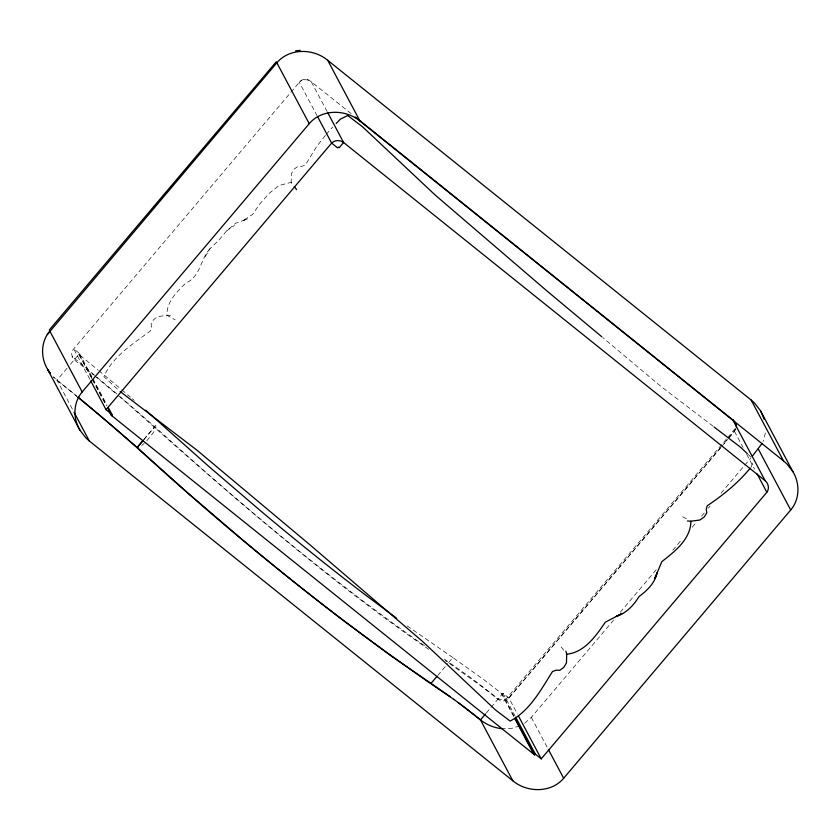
<?xml version="1.0" encoding="UTF-8"?>
<svg xmlns="http://www.w3.org/2000/svg" width="840" height="840" viewBox="0 0 840 840"><rect width="100%" height="100%" fill="white"/><g stroke="black" fill="none" stroke-linecap="round" stroke-linejoin="round"><path stroke-width="0.63" stroke-dasharray="4.2 3.15" d="M765.366 433.083L762.993 441.63M735.808 428.62L734.486 431.382L728.574 438.375M751.054 467.229L752.976 462.357M736.008 428.967L721.875 446.156M205.212 256.683L209.979 248.714L218.862 240.198L226.695 230.822L235.798 223.157L247.81 218.789L242.508 220.92L252.672 214.368L259.718 203.963L269.22 193.305L279.174 185.451L291.155 182.333L292.719 184.422M209.979 248.714C200.151 259.255 200.771 276.507 185.923 282.996C176.894 291.784 166.488 301.749 166.971 315.346L175.098 319.809M91.749 378.473L78.886 354.333L79.538 353.514L73.668 348.81L90.153 379.817M735.063 428.631L727.251 438.06M325.395 135.408L316.733 146.402L305.33 165.091L301.623 166.394L298.053 166.299L294.094 169.124L291.396 173.639L291.155 182.333L291.942 185.43M326.183 134.41L332.787 127.019M67.064 368.256L56.994 380.153L73.479 411.169M70.423 364.287L78.813 354.365L85.449 359.73A258.31 26.429 40.2 0 1 97.829 369.842M143.756 439.562L157.185 423.696M143.787 439.803L154.602 427.024L155.442 427.214C241.71 505.512 331.202 580.629 426.815 647.325M437.756 675.433L447.825 663.537M448.665 662.54L452.865 657.583L484.271 680.001A113.274 11.676 40.3 0 1 497.69 690.449L502.288 694.113L514.51 717.003M486.339 712.961L503.013 693.263L508.872 697.966L517.43 714.053M726.4 439.058L506.342 698.691L502.698 699.92L498.099 698.702L470.096 677.187L444.098 659.001M721.025 447.153L508.662 698.082C504.609 703.7 496.913 699.941 493.458 695.678A115.584 11.823 40.2 0 0 480.155 685.346L445.368 660.607M508.872 697.966L720.962 447.363M721.812 446.366L727.724 439.373M524.664 723.261L531.3 717.381L613.473 620.277M620.246 612.266L657.521 568.228M672.777 550.211L682.091 539.196M692.255 527.184L696.497 522.176M701.578 516.169L704.97 512.169M708.351 508.158L710.052 506.163M721.067 493.143L743.936 466.116M744.786 465.119L750.708 458.115M146.853 440.738L153.636 432.233L155.442 427.214L117.863 394.748M141.771 445.483L144.228 443.342M226.695 230.822L234.423 225.393M78.928 354.354L91.99 378.105M519.677 725.897L512.012 728.27L502.635 728.742M170.415 315.609L166.971 315.346L157.93 316.586L153.541 319.673L151.053 323.736L151.578 327.106L150.644 330.771C133.423 343.592 112.55 356.339 103.908 376.667L119.175 390.747M682.752 516.779L687.834 519.561M452.865 657.583L407.022 625.8M428.715 649.351C322.182 575.841 224.952 490.151 128.415 404.25A229.856 23.51 40.2 0 0 117.789 395.22M501.344 693.347L514.174 717.476M713.076 426.206L660.86 386.369L602.784 337.586M351.131 113.642L310.989 81.533C307.85 78.456 302.137 78.32 299.492 82.11L73.595 349.031C67.872 355.058 76.146 362.219 81.144 364.885A229.856 23.51 40.2 0 1 93.629 375.07M78.813 354.365L79.769 355.131M116.886 393.907L71.946 356.202L72.629 357.315M748.283 454.556L751.107 457.233M561.225 646.947L565.142 652.155M734.486 431.382L743.033 447.468M746.697 454.356L754.635 469.287M327.106 111.489L311.231 81.627C307.766 79.023 302.358 78.971 299.281 82.226L316.985 115.532M531.3 717.381L547.785 748.388M503.013 693.263L515.225 716.236M79.538 353.514L92.358 377.632M92.978 378.788L107.016 405.206M92.6 379.25L106.648 405.668M92.327 379.596L105.798 404.891M76.965 396.417A257.911 26.387 40.2 0 0 56.984 380.142L53.393 376.897A42.389 40.845 -28 0 0 56.889 380.058L63.683 385.529A229.834 23.51 40.2 0 1 77.133 396.501M98.784 370.629A258.31 26.429 40.2 0 1 120.813 388.994M121.769 389.792A258.31 26.429 40.2 0 1 125.601 393.036M127.523 394.663A258.31 26.429 40.2 0 1 130.389 397.1M132.3 398.727A258.31 26.429 40.2 0 1 134.211 400.365M94.595 375.858A229.856 23.51 40.2 0 1 116.823 394.401"/><path stroke-width="1.26" d="M736.481 427.266L735.956 423.707L732.942 420.063L355.226 116.928M750.236 468.143C738.077 483.031 723.082 495.117 707.207 505.806L706.272 509.471L706.797 512.841L704.308 516.905L699.92 519.992L690.879 521.231C690.784 539.207 674.772 551.513 661.836 561.645L654.822 578.403L657.195 572.628C654.938 582.918 647.325 590.478 639.103 596.484C633.654 605.283 626.377 613.242 616.255 616.476L622.094 613.462L605.325 622.178C595.928 635.891 584.672 652.375 566.706 654.245L566.454 662.938L563.755 667.453L559.808 670.288L556.227 670.183L552.521 671.486C541.013 689.703 529.809 710.871 510.132 721.067L495.558 710.01L422.646 641.519L310.422 545.223L196.991 450.209L120.194 391.524M47.218 334.656C40.666 345.072 41.338 358.88 47.555 369.285L79.926 430.164L85.764 437.776L89.355 441.031L512.831 780.78C527.163 792.803 551.166 793.139 563.672 778.25L790.702 509.975C799.764 499.464 800.037 483.42 792.971 471.776L760.599 410.907L754.761 403.294L751.159 400.04L327.695 60.291C313.362 48.258 289.349 47.932 276.854 62.811L47.218 334.656L49.823 331.086L82.183 391.965C73.133 402.486 72.849 418.53 79.926 430.164M761.964 443.583L752.409 456.11M515.833 717.381L535.374 754.142L541.244 758.846L766.857 492.261C769.587 488.765 768.464 483.452 765.167 480.721L343.592 142.506C340.127 139.902 334.719 139.85 331.643 143.094L106.04 409.679L111.909 414.393L111.29 415.233L112.14 416L534.66 754.908L515.109 718.126M534.618 754.919L535.374 754.142M49.276 329.994L276.308 61.719M82.183 391.965L309.225 123.69C321.72 108.801 345.723 109.137 360.056 121.16L783.531 460.908L787.133 464.173L792.971 471.776M450.114 696.623L389.361 654.623L342.457 619.868A325.594 33.296 40.2 0 1 239.663 537.401L187.415 492.597L137.035 447.5L142.916 440.548M142.958 440.79L137.13 447.668C236.744 538.986 342.132 624.089 454.209 699.625M431.046 683.372L436.916 676.431M485.499 713.948L480.459 719.901L512.831 780.78M336.189 123.501L340.431 119.102L347.718 115.521L362.292 126.567L435.204 195.059L547.428 291.354L601.808 336.767M295.554 50.852L300.185 50.327M138.075 447.731L137.13 447.668L110.943 424.893A229.834 23.51 40.2 0 0 78.099 397.299M687.435 520.979L690.879 521.231M502.635 728.742C494.571 728.06 486.801 724.909 480.459 719.901A113.085 11.655 40.3 0 0 462.452 705.8L458.126 702.524M396.617 618.208L364.276 594.079A325.594 33.296 40.2 0 1 261.492 511.613L209.234 466.809L145.635 410.183M453.905 699.374L462.693 705.989A115.563 11.823 40.2 0 1 475.997 716.331L480.659 720.048M111.258 415.202L108.811 410.613M714.105 426.993L740.733 447.405L747.337 453.663M137.035 447.5L123.816 435.971A257.911 26.387 40.2 0 0 77.92 397.205M294.273 186.501L296.625 189.641M751.159 400.04L783.531 460.908M758.341 449.106L790.702 509.975M765.167 480.721L732.795 419.853L734.905 422.436L735.956 425.502M757.082 473.886L766.857 492.261M327.695 60.291L360.056 121.16M327.716 112.644L343.592 142.506L339.181 147.725L338.247 147.063L337.512 147.809L331.643 143.094L317.594 116.676M276.854 62.811L309.225 123.69M548.394 749.543L563.672 778.25M518.648 716.352L541.244 758.846M514.784 718.62L533.715 754.226M108.245 407.505L111.909 414.393M107.867 407.957L112.14 416M90.773 380.971L106.04 409.679M74.088 412.314L89.355 441.031M760.599 410.907L764.306 419.528M565.908 651.147L566.706 654.245M50.232 373.254L47.555 369.285A42.389 40.845 -28 0 0 50.232 373.254"/></g></svg>
